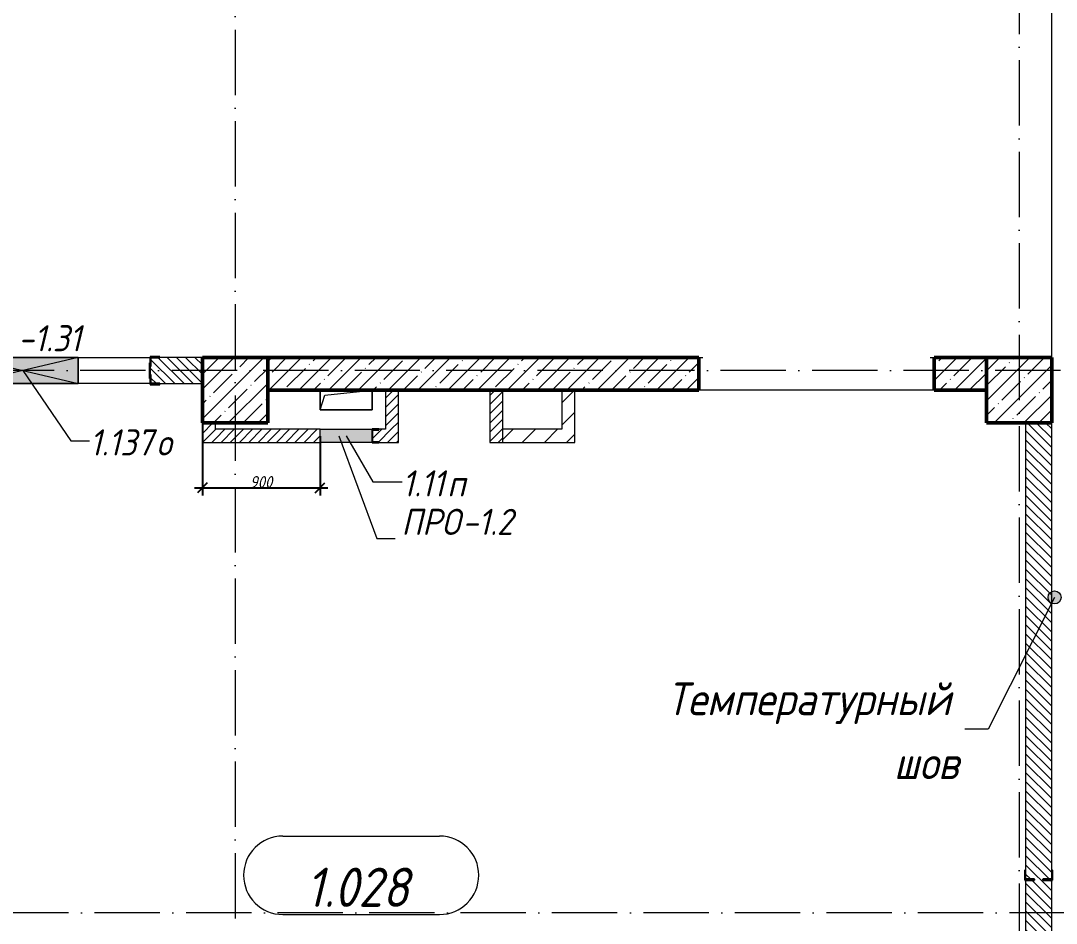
# Model space of a CAD drawing. Header units: millimetres. Extents: x -12989 to 629078, y -109036 to 555275.
# Drawn here: x 550323 to 558248, y 324742 to 331650 of the extents above; entities that cross this region are included whole.
import ezdxf

# ---------------------------------------------------------------- set-up
doc = ezdxf.new("R2010")
doc.units = ezdxf.units.MM
doc.linetypes.add('50_200_ШТРИХ_1Т_ш5_п1_п1_', pattern=[700, 500, -100, 0, -100])
for name, color, linetype, lineweight in [('A-____-____-DIMS', 7, 'Continuous', 9), ('A-DETL-GENF-OTLN', 7, 'Continuous', 9), ('A-FLOR-____-OTLN', 7, 'Continuous', 9), ('A-GENM-____-IDEN', 7, 'Continuous', 9), ('A-GENM-____-MCUT', 7, 'Continuous', 25), ('A-GENM-____-OTLN', 7, 'Continuous', 9), ('A-GENM-____-OTLN-1', 7, 'Continuous', 25), ('A-GLAZ-____-IDEN', 7, 'Continuous', 9), ('A-GLAZ-____-OTLN', 7, 'Continuous', 9), ('A-WALL-____-MCUT', 7, 'Continuous', 13), ('A-WALL-____-MCUT-2', 7, 'Continuous', 50), ('A-WALL-____-OTLN', 7, 'Continuous', 9), ('A-WALL-____-PATT-1', 7, 'Continuous', 9), ('A-WALL-FNSH-MCUT-1', 7, 'Continuous', 9), ('G-____-____-TEXT', 7, 'Continuous', 9), ('I-WALL-____-OTLN', 7, 'Continuous', 9), ('S-COLS-____-MCUT', 7, 'Continuous', 50), ('S-COLS-____-OTLN', 7, 'Continuous', 9), ('S-GRID-____-OTLN-1', 7, '50_200_ШТРИХ_1Т_ш5_п1_п1_', 9)]:
    doc.layers.add(name, color=color, linetype=linetype, lineweight=lineweight)
doc.layers.add('A-AREA-IDEN-1', color=7, linetype='Continuous', lineweight=9, true_color=0xaaaaaa)
doc.styles.add('ISOCPEUR_I', font='isocpeui.ttf', dxfattribs={"width": 0.9, "height": 2.5})
doc.styles.add('ISOCPEUR_I_11', font='isocpeui.ttf', dxfattribs={"width": 0.9, "height": 200})
doc.styles.add('ISOCPEUR_I_7', font='isocpeui.ttf', dxfattribs={"width": 0.9, "height": 90})
doc.styles.add('ISOCPEUR_I_9', font='isocpeui.ttf', dxfattribs={"width": 0.9, "height": 250})
doc.dimstyles.new('ISO-1_8_0_9К_СРЕДНИЙ_Кладочные_2', dxfattribs={"dimscale": 304.8, "dimtxt": 89.638306, "dimasz": 0.246063, "dimexe": 0.19685, "dimexo": 0, "dimgap": 0, "dimtad": 1, "dimdec": 3, "dimrnd": 0.001, "dimdsep": 46, "dimtxsty": 'ISOCPEUR_I_7', "dimblk1": 'OBLIQUE', "dimblk2": 'OBLIQUE', "dimsah": 1, "dimcen": 0.09, "dimdle": 0.19685, "dimazin": 0, "dimtfac": 1, "dimtdec": 4, "dimtix": 1, "dimtmove": 1, "dimatfit": 3, "dimfxl": 1, "dimtvp": 1, "dimtolj": 1, "dimtzin": 0, "dimarcsym": 2})
pattern_1 = [(135, (513013.31, 265891.49), (-35.35534, -35.35534), [])]
pattern_2 = [(45, (513013.31, 265891.49), (-35.35534, 35.35534), [])]
pattern_3 = [(45, (513013.31, 265891.49), (-84.85281, 84.85281), [])]

# ---------------------------------------------------------------- blocks, each defined once
blk = doc.blocks.new('BSC_Колонна _Прямоугольная - 500х500-V21-АР1_План отверстий 1 этажа в осях 1-64_Ю-ЯЯ')
at = {"layer": 'S-COLS-____-OTLN'}
h = blk.add_hatch(dxfattribs=at)
h.set_pattern_fill('FP_27', color=256, style=0, pattern_type=2)
h.set_pattern_definition([(45, (-44950, -62931.04), (-114.04925, 114.04925), []), (45, (-44835.95, -62931.04), (-114.04925, 114.04925), [201.613, -40.323, 3.353, -36.97])])
h.paths.add_polyline_path([(-250, -250), (250, -250), (250, 250), (-250, 250)], flags=0)
at = {"layer": 'S-COLS-____-MCUT'}
for p, q in [((250, 250), (-250, 250)), ((-250, 250), (-250, -250)), ((250, -250), (250, 250)), ((-250, -250), (250, -250))]:
    blk.add_line(p, q, dxfattribs=at)
blk = doc.blocks.new('BSC_Колонна _Прямоугольная - 500х500-V49-АР1_План отверстий 1 этажа в осях 1-64_Ю-ЯЯ')
at = {"layer": 'S-COLS-____-OTLN'}
h = blk.add_hatch(dxfattribs=at)
h.set_pattern_fill('FP_56', color=256, style=0, pattern_type=2)
h.set_pattern_definition([(45, (-38950, -62931.04), (-114.04925, 114.04925), []), (45, (-38835.95, -62931.04), (-114.04925, 114.04925), [201.613, -40.323, 3.353, -36.97])])
h.paths.add_polyline_path([(-250, -250), (250, -250), (250, 250), (-250, 250)], flags=0)
at = {"layer": 'S-COLS-____-MCUT'}
for p, q in [((250, 250), (-250, 250)), ((-250, 250), (-250, -250)), ((250, -250), (250, 250)), ((-250, -250), (250, -250))]:
    blk.add_line(p, q, dxfattribs=at)
blk = doc.blocks.new('Фахверк_СКБ_Уголок - 200_3600-27915153-АР1_План отверстий 1 этажа в осях 1-64_Ю-ЯЯ')
at = {"layer": 'A-GENM-____-MCUT'}
for p, q in [((125, 156), (50, 156)), ((50, 156), (50, 150)), ((50, 150), (119, 150)), ((119, 150), (119, 81)), ((119, 81), (125, 81)), ((125, 81), (125, 156)), ((125, 19), (119, 19)), ((119, 19), (119, -50)), ((125, -56), (125, 19)), ((119, -50), (50, -50)), ((50, -50), (50, -56)), ((50, -56), (125, -56))]:
    blk.add_line(p, q, dxfattribs=at)
blk = doc.blocks.new('154_Стойка_СКБ_Уголок - СМ-2530_200-28213945-АР1_План отверстий 1 этажа в осях 1-64_Ю-ЯЯ')
at = {"layer": 'A-GENM-____-MCUT'}
for p, q in [((125, 156), (125, 81)), ((200, 156), (125, 156)), ((125, 81), (131, 81)), ((131, 81), (131, 150)), ((131, 150), (200, 150)), ((200, 150), (200, 156)), ((131, 19), (125, 19)), ((125, 19), (125, -56)), ((131, -50), (131, 19)), ((125, -56), (200, -56)), ((200, -50), (131, -50)), ((200, -56), (200, -50))]:
    blk.add_line(p, q, dxfattribs=at)
blk = doc.blocks.new('Стойка_Влож_Полоса боковая - Полоса-28213942-АР1_План отверстий 1 этажа в осях 1-64_Ю-ЯЯ')
at = {"layer": 'A-GENM-____-OTLN'}
for p, q in [((-5, 60), (0, 60)), ((-5, -60), (-5, 60)), ((0, 31), (0, -31)), ((0, -60), (-5, -60))]:
    blk.add_line(p, q, dxfattribs=at)
blk = doc.blocks.new('AR_Отверстие Ниша - Лючок-32404130-АР1_План отверстий 1 этажа в осях 1-64_Ю-ЯЯ')
at = {"layer": 'A-GLAZ-____-OTLN'}
blk.add_hatch(color=256, dxfattribs=at).paths.add_polyline_path([(200, 50), (-200, 50), (-200, -50), (200, -50), (200, 47)], flags=0)
for p, q in [((-200, 50), (200, 50)), ((200, 50), (200, -50)), ((200, -50), (-200, -50))]:
    blk.add_line(p, q, dxfattribs=at)
blk = doc.blocks.new('154_Фахверк_СКБ_Швеллер - Тип_100_4010-27789772-АР1_План отверстий 1 этажа в осях 1-64_Ю-ЯЯ')
at = {"layer": 'A-GENM-____-MCUT'}
for p, q in [((175, 50), (125, 50)), ((125, 50), (125, -50)), ((128, 47), (175, 47)), ((128, -47), (128, 47)), ((175, 47), (175, 50)), ((125, -50), (175, -50)), ((175, -47), (128, -47)), ((175, -50), (175, -47))]:
    blk.add_line(p, q, dxfattribs=at)
blk = doc.blocks.new('AR_Отверстие прямоугольное _в плите_ - AR_Отверстие прямоугольное _в плите_-V191-АР1_План отверстий 1 этажа в осях 1-64_Ю-ЯЯ')
at = {"layer": 'A-GENM-____-OTLN'}
for p, q in [((-200, 75), (-200, -75)), ((-200, -75), (-162.5, 37.5)), ((-162.5, 37.5), (200, 75)), ((200, -75), (200, 75)), ((-200, -75), (200, -75))]:
    blk.add_line(p, q, dxfattribs=at)
blk = doc.blocks.new('AR_Отверстие прямоугольное _в стене_ - AR_Отверстие прямоугольное _в стене__ОВ-36666481-АР1_План отверстий 1 этажа в осях 1-64_Ю-ЯЯ')
at = {"layer": 'A-GLAZ-____-OTLN'}
blk.add_hatch(color=256, dxfattribs=at).paths.add_polyline_path([(425, -100), (425, 100), (-425, 100), (-425, -100)], flags=0)
at = {"layer": 'A-DETL-GENF-OTLN'}
for p, q in [((-425, -100), (-425, 100)), ((-425, 100), (425, 100)), ((425, 100), (-425, -100)), ((-425, 100), (425, -100)), ((425, 100), (-425, 100)), ((-425, 100), (-425, -100)), ((425, 100), (425, -100)), ((425, -100), (425, 100)), ((425, -100), (-425, -100)), ((-425, -100), (425, -100))]:
    blk.add_line(p, q, dxfattribs=at)
blk = doc.blocks.new('_Oblique')
at = {"color": 0, "linetype": 'ByBlock', "lineweight": -2}
blk.add_line((-0.5, -0.5), (0.5, 0.5), dxfattribs=at)
blk = doc.blocks.new('*D5606')
at = {"layer": 'A-____-____-DIMS', "color": 0, "lineweight": -2, "transparency": 16777216}
for p, q in [((551713.3, 328572.5), (551713.3, 328014.9)), ((552613.3, 328469.5), (552613.3, 328014.9)), ((551653.3, 328074.9), (552673.3, 328074.9))]:
    blk.add_line(p, q, dxfattribs=at)
at = {"layer": 'Defpoints', "color": 0, "transparency": 16777216}
for p in [(551713.3, 328572.5), (552613.3, 328469.5), (552613.3, 328074.9)]:
    blk.add_point(p, dxfattribs=at)
at = {"layer": 'A-____-____-DIMS', "color": 0, "lineweight": -2, "transparency": 16777216, "xscale": 75, "yscale": 75, "zscale": 75, "rotation": 180}
blk.add_blockref('_Oblique', (551713.3, 328074.9), dxfattribs=at)
at = {"layer": 'A-____-____-DIMS', "color": 0, "lineweight": -2, "transparency": 16777216, "xscale": 75, "yscale": 75, "zscale": 75}
blk.add_blockref('_Oblique', (552613.3, 328074.9), dxfattribs=at)
at = {"layer": 'A-____-____-DIMS', "color": 0, "transparency": 16777216, "insert": (552163.3, 328119.9), "char_height": 90, "width": 409.578, "attachment_point": 5, "style": 'ISOCPEUR_I_7'}
blk.add_mtext('\\A1;900', dxfattribs=at)
blk = doc.blocks.new('AAR_СКБ_Марка_помещения_1_5 ммп - Номер _ Площадь-27962135-АИ_План этажа_Стены_1')
at = {"layer": 'A-AREA-IDEN-1'}
for p, q in [((-2.987, 3), (3.013, 3)), ((-2.987, 0), (3.013, 0))]:
    blk.add_line(p, q, dxfattribs=at)
for centre, start, end in [((-2.987, 1.5), 90, 270), ((3.013, 1.5), 270, 90)]:
    blk.add_arc(centre, 1.5, start, end, dxfattribs=at)

msp = doc.modelspace()

# ---------------------------------------------------------------- hatches: boundary and pattern name
at = {"layer": 'A-WALL-____-PATT-1'}
h = msp.add_hatch(dxfattribs=at)
h.set_pattern_fill('FP_6', color=256, style=0, pattern_type=2)
h.set_pattern_definition(pattern_1)
h.paths.add_polyline_path([(551319.3109, 328872.5335), (551713.3109, 328872.5335), (551713.3109, 329072.5335), (551319.3109, 329072.5335), (551319.3109, 329003.5335), (551313.3109, 329003.5335), (551313.3109, 328941.5335), (551319.3109, 328941.5335), (551319.3109, 328912.5335)], flags=0)
h.paths.add_polyline_path([(549538.3109, 328872.5335), (549607.3109, 328872.5335), (549607.3109, 328941.5335), (549613.3109, 328941.5335), (549613.3109, 329003.5335), (549607.3109, 329003.5335), (549607.3109, 329072.5335), (549213.3109, 329072.5335), (549213.3109, 328872.5335)], flags=0)
h = msp.add_hatch(dxfattribs=at)
h.set_pattern_fill('FP_13', color=256, style=0, pattern_type=2)
h.set_pattern_definition([(45, (513013.31, 265891.49), (-114.04925, 114.04925), []), (45, (513127.36, 265891.49), (-114.04925, 114.04925), [201.612, -40.322, 3.353, -36.97])])
h.paths.add_polyline_path([(557713.3109, 328822.5335), (557713.3109, 329072.5335), (557313.3109, 329072.5335), (557313.3109, 328822.5335)], flags=0)
h.paths.add_polyline_path([(555417.9182, 328822.5335), (555513.3109, 328822.5335), (555513.3109, 329072.5335), (552213.3109, 329072.5335), (552213.3109, 328822.5335)], flags=0)
h = msp.add_hatch(dxfattribs=at)
h.set_pattern_fill('FP_5', color=256, style=0, pattern_type=2)
h.set_pattern_definition(pattern_2)
h.paths.add_polyline_path([(553213.3109, 328522.5335), (553213.3109, 328822.5335), (553113.3109, 328822.5335), (553113.3109, 328522.5335)], flags=0)
h = msp.add_hatch(dxfattribs=at)
h.set_pattern_fill('FP_5', color=256, style=0, pattern_type=2)
h.set_pattern_definition(pattern_2)
h.paths.add_polyline_path([(554013.3109, 328422.5335), (554013.3109, 328822.5335), (553913.3109, 328822.5335), (553913.3109, 328422.5335)], flags=0)
h = msp.add_hatch(dxfattribs=at)
h.set_pattern_fill('FP_4', color=256, style=0, pattern_type=2)
h.set_pattern_definition(pattern_3)
h.paths.add_polyline_path([(554563.3109, 328522.5335), (554563.3109, 328822.5335), (554463.3109, 328822.5335), (554463.3109, 328522.5335)], flags=0)
h = msp.add_hatch(dxfattribs=at)
h.set_pattern_fill('FP_5', color=256, style=0, pattern_type=2)
h.set_pattern_definition(pattern_2)
h.paths.add_polyline_path([(551813.3109, 328422.5335), (551813.3109, 328572.5335), (551713.3109, 328572.5335), (551713.3109, 328422.5335)], flags=0)
h = msp.add_hatch(dxfattribs=at)
h.set_pattern_fill('FP_5', color=256, style=0, pattern_type=2)
h.set_pattern_definition(pattern_2)
h.paths.add_polyline_path([(553213.3109, 328422.5335), (553213.3109, 328522.5335), (553063.3109, 328522.5335), (553063.3109, 328519.5335), (553016.3109, 328519.5335), (553016.3109, 328425.5335), (553063.3109, 328425.5335), (553063.3109, 328422.5335)], flags=0)
h.paths.add_polyline_path([(551882.9168, 328422.5335), (552613.3109, 328422.5335), (552613.3109, 328522.5335), (551813.3109, 328522.5335), (551813.3109, 328422.5335)], flags=0)
h = msp.add_hatch(dxfattribs=at)
h.set_pattern_fill('FP_4', color=256, style=0, pattern_type=2)
h.set_pattern_definition(pattern_3)
h.paths.add_polyline_path([(554013.3109, 328422.5335), (554563.3109, 328422.5335), (554563.3109, 328522.5335), (554013.3109, 328522.5335)], flags=0)
h = msp.add_hatch(dxfattribs=at)
h.set_pattern_fill('FP_6', color=256, style=0, pattern_type=2)
h.set_pattern_definition(pattern_1)
h.paths.add_polyline_path([(558013.3109, 321572.5335), (558213.3109, 321572.5335), (558213.3109, 325072.5335), (558144.3109, 325072.5335), (558144.3109, 325078.5335), (558213.3109, 325078.5335), (558213.3109, 328572.5335), (558013.3109, 328572.5335), (558013.3109, 325078.5335), (558082.3109, 325078.5335), (558082.3109, 325072.5335), (558013.3109, 325072.5335), (558013.3109, 323115.3495)], flags=0)
at = {"layer": 'G-____-____-TEXT'}
h = msp.add_hatch(color=256, dxfattribs=at)
edge = h.paths.add_edge_path(flags=0)
edge.add_arc((558235.0735, 327236.1824), 50, 0, 360)

# ---------------------------------------------------------------- linework, layer by layer
at = {"layer": 'A-FLOR-____-OTLN'}
for p, q in [((558213.3109, 329072.5335), (558213.3109, 333422.5335)), ((552613.3109, 328672.5335), (552613.3109, 328822.5335)), ((553013.3109, 328822.5335), (553013.3109, 328672.5335)), ((553013.3109, 328672.5335), (552613.3109, 328672.5335))]:
    msp.add_line(p, q, dxfattribs=at)
at = {"layer": 'A-GENM-____-IDEN'}
for p, q in [((552756.2855, 328472.5335), (553048.8236, 327687.0358)), ((553048.8236, 327687.0358), (553189.2952, 327687.0358))]:
    msp.add_line(p, q, dxfattribs=at)
at = {"layer": 'A-GLAZ-____-IDEN'}
for p, q in [((550338.3109, 328972.5335), (550707.4579, 328434.6247)), ((552813.3109, 328472.5335), (553018.6845, 328121.0335)), ((550707.4579, 328434.6247), (550850.2297, 328434.6247)), ((553018.6845, 328121.0335), (553242.0581, 328121.0335))]:
    msp.add_line(p, q, dxfattribs=at)
at = {"layer": 'A-WALL-____-MCUT'}
for p, q in [((551713.3109, 329072.5335), (551388.3109, 329072.5335)), ((551388.3109, 328872.5335), (551713.3109, 328872.5335)), ((558013.3109, 328572.5335), (558013.3109, 325147.5335)), ((558213.3109, 325147.5335), (558213.3109, 328572.5335)), ((558013.3109, 325072.5335), (558013.3109, 321572.5335)), ((558213.3109, 321572.5335), (558213.3109, 325072.5335))]:
    msp.add_line(p, q, dxfattribs=at)
at = {"layer": 'A-WALL-____-MCUT-2'}
for p, q in [((555513.3109, 329072.5335), (552213.3109, 329072.5335)), ((555513.3109, 328822.5335), (555513.3109, 329072.5335)), ((557713.3109, 329072.5335), (557313.3109, 329072.5335)), ((557313.3109, 329072.5335), (557313.3109, 328822.5335)), ((552213.3109, 328822.5335), (555513.3109, 328822.5335)), ((557313.3109, 328822.5335), (557713.3109, 328822.5335))]:
    msp.add_line(p, q, dxfattribs=at)
at = {"layer": 'A-WALL-____-OTLN'}
for p, q in [((555513.3109, 329072.5335), (555543.3109, 329072.5335)), ((557283.3109, 329072.5335), (557313.3109, 329072.5335)), ((557313.3109, 328822.5335), (555513.3109, 328822.5335))]:
    msp.add_line(p, q, dxfattribs=at)
at = {"layer": 'A-WALL-FNSH-MCUT-1'}
for p, q in [((553113.3109, 328822.5335), (553113.3109, 328522.5335)), ((553213.3109, 328422.5335), (553213.3109, 328822.5335)), ((553913.3109, 328822.5335), (553913.3109, 328422.5335)), ((554013.3109, 328422.5335), (554013.3109, 328822.5335)), ((554463.3109, 328822.5335), (554463.3109, 328522.5335)), ((554563.3109, 328422.5335), (554563.3109, 328822.5335)), ((551713.3109, 328572.5335), (551713.3109, 328422.5335)), ((551813.3109, 328522.5335), (551813.3109, 328572.5335)), ((552613.3109, 328522.5335), (551813.3109, 328522.5335)), ((553113.3109, 328522.5335), (553063.3109, 328522.5335)), ((554463.3109, 328522.5335), (554013.3109, 328522.5335)), ((551713.3109, 328422.5335), (552613.3109, 328422.5335)), ((553063.3109, 328422.5335), (553213.3109, 328422.5335)), ((553913.3109, 328422.5335), (554563.3109, 328422.5335))]:
    msp.add_line(p, q, dxfattribs=at)
at = {"layer": 'G-____-____-TEXT'}
for p, q in [((558235.0735, 327236.1824), (557728.0169, 326228.799)), ((557728.0169, 326228.799), (557548.3289, 326228.799))]:
    msp.add_line(p, q, dxfattribs=at)
msp.add_circle((558235.0735, 327236.1824), 50, dxfattribs=at)
at = {"layer": 'I-WALL-____-OTLN'}
for p, q in [((550763.3109, 329072.5335), (551313.3109, 329072.5335)), ((551313.3109, 328872.5335), (550763.3109, 328872.5335))]:
    msp.add_line(p, q, dxfattribs=at)
at = {"layer": 'S-GRID-____-OTLN-1'}
for p, q in [((551963.3109, 356784.3429), (551963.3109, 318783.0794)), ((557963.3109, 356550.5875), (557963.3109, 318937.3508)), ((617087.7175, 328972.5335), (508344.5407, 328972.5335)), ((588493.3514, 324822.5335), (508344.5407, 324822.5335))]:
    msp.add_line(p, q, dxfattribs=at)

# ---------------------------------------------------------------- block references
at = {"layer": 'A-AREA-IDEN-1', "xscale": 199.9999999999999, "yscale": 199.9999999999999, "zscale": 199.9999999999999}
msp.add_blockref('AAR_СКБ_Марка_помещения_1_5 ммп - Номер _ Площадь-27962135-АИ_План этажа_Стены_1', (552925.7627, 324809.3112), dxfattribs=at)
at = {"layer": 'A-GENM-____-OTLN'}
for name, p in [('Стойка_Влож_Полоса боковая - Полоса-28213942-АР1_План отверстий 1 этажа в осях 1-64_Ю-ЯЯ', (551313.3109, 328972.5335)), ('AR_Отверстие прямоугольное _в плите_ - AR_Отверстие прямоугольное _в плите_-V191-АР1_План отверстий 1 этажа в осях 1-64_Ю-ЯЯ', (552813.3109, 328747.5335))]:
    msp.add_blockref(name, p, dxfattribs=at)
at = {"layer": 'A-GENM-____-OTLN-1'}
for name, p in [('154_Стойка_СКБ_Уголок - СМ-2530_200-28213945-АР1_План отверстий 1 этажа в осях 1-64_Ю-ЯЯ', (551188.3109, 328922.5335)), ('154_Фахверк_СКБ_Швеллер - Тип_100_4010-27789772-АР1_План отверстий 1 этажа в осях 1-64_Ю-ЯЯ', (552888.3109, 328472.5335))]:
    msp.add_blockref(name, p, dxfattribs=at)
at = {"layer": 'A-GENM-____-OTLN-1', "rotation": 269.9999999999999}
msp.add_blockref('Фахверк_СКБ_Уголок - 200_3600-27915153-АР1_План отверстий 1 этажа в осях 1-64_Ю-ЯЯ', (558063.3109, 325197.5335), dxfattribs=at)
at = {"layer": 'A-GLAZ-____-OTLN'}
msp.add_blockref('AR_Отверстие прямоугольное _в стене_ - AR_Отверстие прямоугольное _в стене__ОВ-36666481-АР1_План отверстий 1 этажа в осях 1-64_Ю-ЯЯ', (550338.3109, 328972.5335), dxfattribs=at)
at = {"layer": 'A-GLAZ-____-OTLN', "rotation": 180}
msp.add_blockref('AR_Отверстие Ниша - Лючок-32404130-АР1_План отверстий 1 этажа в осях 1-64_Ю-ЯЯ', (552813.3109, 328472.5335), dxfattribs=at)
at = {"layer": 'S-COLS-____-OTLN'}
for name, p in [('BSC_Колонна _Прямоугольная - 500х500-V49-АР1_План отверстий 1 этажа в осях 1-64_Ю-ЯЯ', (551963.3109, 328822.5335)), ('BSC_Колонна _Прямоугольная - 500х500-V21-АР1_План отверстий 1 этажа в осях 1-64_Ю-ЯЯ', (557963.3109, 328822.5335))]:
    msp.add_blockref(name, p, dxfattribs=at)

# ---------------------------------------------------------------- texts
at = {"layer": 'A-AREA-IDEN-1', "insert": (552900.3337, 324867.641), "char_height": 300, "width": 900, "attachment_point": 8, "line_spacing_factor": 1.139951, "style": 'ISOCPEUR_I'}
msp.add_mtext('\\pxqc,t8.46667,16.93333,25.4,33.86667,42.33333,50.8,59.26667,67.73333,76.2,84.66667,93.13333,101.6,110.06667,118.53333,127,135.46667,143.93333,152.4,160.86667,169.33333,177.8,186.26667,194.73333,203.2,211.66667,220.13333,228.6,237.06667,245.53333,254,262.46667,270.93333;{1.028}', dxfattribs=at)
at = {"layer": 'A-GENM-____-IDEN', "char_height": 200, "attachment_point": 1, "style": 'ISOCPEUR_I_11'}
for s, insert, width in [('-1.31', (550302.098, 329319.6497), 620.506125), ('ПРО', (553236.4386, 327914.1519), 562.784625), ('-1.2', (553700.7823, 327914.1519), 505.063125)]:
    msp.add_mtext(s, dxfattribs=dict(at, insert=insert, width=width))
at = {"layer": 'A-GLAZ-____-IDEN', "char_height": 200, "attachment_point": 1, "style": 'ISOCPEUR_I_11'}
for s, insert, width in [('1.137', (550850.2297, 328522.2393), 620.506125), ('\\fISOCPEUR|b0|i1|c204|p34|;\\W.9;о', (551362.1984, 328522.2393), 158.734125), ('1.11', (553242.0581, 328208.6481), 418.480875), ('\\fISOCPEUR|b0|i1|c204|p34|;\\W.9;п', (553587.3394, 328208.6481), 158.734125)]:
    msp.add_mtext(s, dxfattribs=dict(at, insert=insert, width=width))
at = {"layer": 'G-____-____-TEXT', "char_height": 250, "attachment_point": 1, "style": 'ISOCPEUR_I_9'}
for s, insert, width in [('Температурный', (555266.6619, 326584.6531), 2763.416813), ('шов', (557004.9744, 326095.174), 656.582063)]:
    msp.add_mtext(s, dxfattribs=dict(at, insert=insert, width=width))

# ---------------------------------------------------------------- dimensions: what is measured, and where the dimension line sits
at = {"layer": 'A-____-____-DIMS'}
dim = msp.add_linear_dim(base=(552613.3109, 328074.854), p1=(551713.3109, 328572.5335), p2=(552613.3109, 328469.4855), dimstyle='ISO-1_8_0_9К_СРЕДНИЙ_Кладочные_2', override={"dimpost": '<>', "dimfxl": 905.880174}, dxfattribs=at)
dim.commit()
dim.dimension.update_dxf_attribs({"geometry": '*D5606', "text_midpoint": (552163.3109, 328119.854)})

doc.saveas('drawing.dxf')
